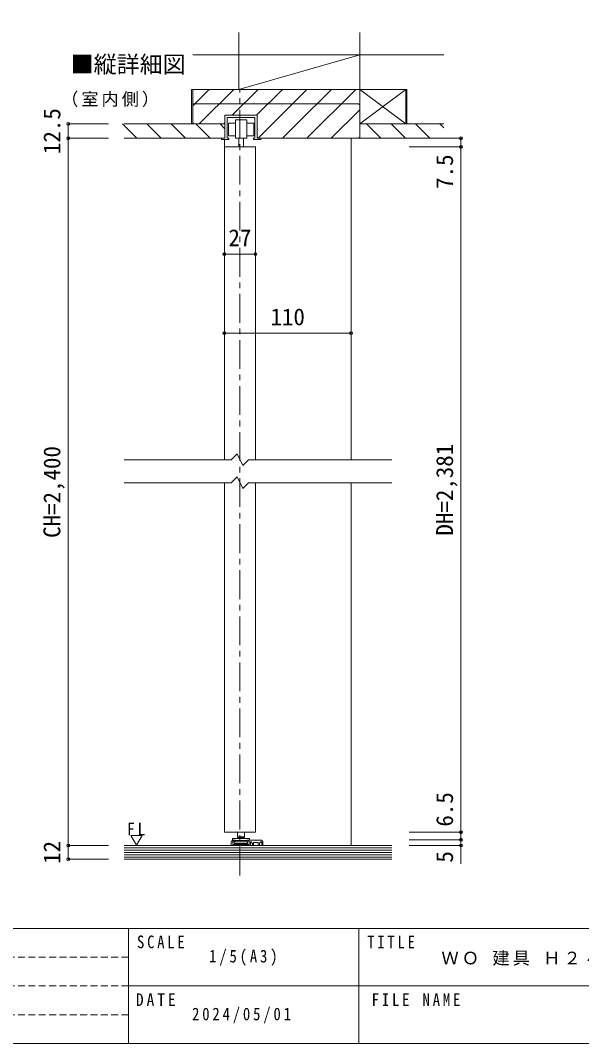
# Model space of a CAD drawing. Units: millimetres on the paper, with parts at other scales. Extents: x -489 to 198, y -138 to 282.
# Drawn here: x -1 to 96.5, y -138 to 39.7 of the extents above; entities that cross this region are included whole.
import ezdxf
from ezdxf.enums import TextEntityAlignment as Align

# ---------------------------------------------------------------- set-up
doc = ezdxf.new("R2010")
doc.units = ezdxf.units.MM
doc.header["$PDMODE"] = 32
doc.header["$PDSIZE"] = 0.5
doc.linetypes.add('CHAIN1', pattern=[8, 5, -1, 1, -1])
doc.linetypes.add('DASHED1', pattern=[1.8, 1.2, -0.6])
for name, color, linetype, lineweight in [('0-0_補助線', 7, 'Continuous', 9), ('0-1_通り芯', 4, 'CHAIN1', 9), ('0-3_仕上げ', 2, 'Continuous', 9), ('0-4_枠', 3, 'Continuous', 9), ('0-6_扉', 6, 'Continuous', 9), ('0-7_金物', 7, 'Continuous', 9), ('0-A_文字', 7, 'Continuous', 9), ('0-B_寸法', 7, 'Continuous', 9), ('0-C_ハッチ', 4, 'DASHED1', 9), ('F-0_補助線', 7, 'Continuous', 9)]:
    doc.layers.add(name, color=color, linetype=linetype, lineweight=lineweight)
doc.layers.add('F-A_文字', color=7, linetype='Continuous')
doc.styles.add('ＭＳ ゴシック', font='')
doc.styles.get('ＭＳ ゴシック').set_extended_font_data('MS Gothic')

# ---------------------------------------------------------------- blocks, each defined once
blk = doc.blocks.new('03')
at = {"layer": '0-0_補助線'}
for p, q in [((-1.466, -0.07), (-1.466, 0.07)), ((-1.366, 0.17), (0.634, 0.17)), ((-0.566, 1.281), (-0.566, 0.474)), ((-0.566, 0.474), (0.634, 0.474)), ((-0.316, 0.43), (-0.566, 0.474)), ((-0.466, 0.37), (-0.566, 0.27)), ((-0.566, 0.17), (-0.566, 0.27)), ((0.634, 0.27), (-0.566, 0.27)), ((-0.466, 0.37), (0.534, 0.37)), ((-0.316, 0.43), (0.384, 0.43)), ((-0.316, 0.43), (-0.316, 0.37)), ((0.384, 0.43), (0.634, 0.474)), ((0.384, 0.43), (0.384, 0.37)), ((0.634, 0.27), (0.534, 0.37)), ((0.634, 0.474), (0.634, 1.281)), ((0.634, 0.27), (0.634, 0.17)), ((0.634, 0.17), (1.434, 0.17)), ((1.534, 0.07), (1.534, -0.07)), ((-1.466, -0.07), (-1.292, -0.07)), ((-1.292, -0.07), (-1.002, -0.116)), ((-1.002, -0.116), (-0.976, -0.12)), ((-0.976, -0.35), (-0.976, -0.12)), ((-0.976, -0.123), (1.044, -0.123)), ((-0.976, -0.39), (1.044, -0.39)), ((-0.966, -0.69), (1.034, -0.69)), ((1.044, -0.12), (1.36, -0.07)), ((1.044, -0.12), (1.044, -0.35)), ((1.36, -0.07), (1.534, -0.07))]:
    blk.add_line(p, q, dxfattribs=at)
for points in [[(-1.126, -0.53), (-1.126, -0.39), (-1.016, -0.39)], [(-1.016, -0.39), (-0.976, -0.39), (-0.976, -0.35)], [(1.044, -0.35), (1.044, -0.39), (1.084, -0.39)], [(1.084, -0.39), (1.194, -0.39), (1.194, -0.53)]]:
    blk.add_lwpolyline(points, dxfattribs=at)
for centre, radius, start, end in [((-1.366, 0.07), 0.1, 90, 180), ((1.434, 0.07), 0.1, 0, 90), ((-0.966, -0.53), 0.16, 180, 270), ((1.034, -0.53), 0.16, 270, 0)]:
    blk.add_arc(centre, radius, start, end, dxfattribs=at)

msp = doc.modelspace()

# ---------------------------------------------------------------- linework, layer by layer
at = {"layer": '0-0_補助線'}
msp.add_line((36.117, -102.72), (36.117, -102.82), dxfattribs=at)
at = {"layer": '0-1_通り芯'}
msp.add_line((37.157, -108.794), (37.157, 27.75), dxfattribs=at)
at = {"layer": '0-3_仕上げ'}
for p, q in [((36.957, 27.75), (36.957, 37.601)), ((57.957, 21.75), (57.957, 37.601)), ((72.557, 33.75), (28.957, 33.75)), ((28.757, 27.75), (57.957, 27.75)), ((28.757, 21.75), (28.757, 27.75)), ((55.957, 27.75), (66.157, 27.75)), ((66.157, 21.75), (66.157, 27.75)), ((34.557, 21.75), (17.057, 21.75)), ((57.957, 21.75), (72.557, 21.75)), ((34.557, 19.25), (17.057, 19.25)), ((57.757, 19.25), (72.557, 19.25)), ((63.557, -103.6), (17.057, -103.6)), ((17.057, -106), (63.557, -106))]:
    msp.add_line(p, q, dxfattribs=at)
at = {"layer": '0-3_仕上げ', "color": 7}
for p, q in [((17.057, -104), (63.557, -104)), ((17.057, -104.4), (63.557, -104.4)), ((17.057, -104.8), (63.557, -104.8)), ((17.057, -105.2), (63.557, -105.2)), ((17.057, -105.6), (63.557, -105.6))]:
    msp.add_line(p, q, dxfattribs=at)
at = {"layer": '0-4_枠'}
for p, q in [((28.957, 21.95), (28.957, 27.75)), ((28.957, 25.05), (29.157, 25.25)), ((29.157, 25.25), (57.757, 25.25)), ((57.757, 25.25), (57.957, 25.05)), ((57.957, 25.05), (57.957, 19.45)), ((40.157, 23.25), (34.557, 23.25)), ((40.157, 19.45), (40.157, 23.25)), ((28.957, 21.95), (29.157, 21.75)), ((34.357, 21.75), (34.557, 21.95)), ((40.357, 19.25), (40.157, 19.45)), ((40.357, 19.25), (57.757, 19.25)), ((57.757, 19.25), (57.957, 19.45))]:
    msp.add_line(p, q, dxfattribs=at)
at = {"layer": '0-4_枠', "color": 4}
for p, q in [((34.457, 17.75), (34.457, 19.05)), ((56.457, -36.578), (56.457, 19.25)), ((56.457, -103.6), (56.457, -40.578))]:
    msp.add_line(p, q, dxfattribs=at)
at = {"layer": '0-4_枠', "color": 7}
for p, q in [((35.657, -103.06), (35.657, -103.6)), ((35.897, -102.92), (35.897, -103.32)), ((36.077, -102.86), (35.957, -102.86)), ((36.117, -102.72), (36.117, -102.82)), ((38.557, -102.72), (38.557, -102.82)), ((38.597, -102.86), (38.717, -102.86)), ((38.617, -102.66), (39.877, -102.66)), ((38.777, -102.92), (38.777, -103.32)), ((38.997, -103.015), (38.997, -103.4)), ((39.3, -103.172), (39.1, -102.972)), ((40.317, -103.06), (39.557, -103.06)), ((39.937, -102.72), (39.877, -102.66)), ((39.937, -102.72), (39.997, -102.66)), ((40.737, -102.66), (39.997, -102.66)), ((40.937, -103.6), (40.937, -103.051)), ((41.137, -103.6), (41.137, -103.06)), ((38.797, -103.6), (35.657, -103.6)), ((37.337, -103.48), (37.397, -103.42)), ((38.677, -103.42), (37.397, -103.42)), ((39.317, -103.6), (39.317, -103.215)), ((39.537, -103.6), (39.317, -103.6)), ((39.537, -103.6), (39.537, -103.08)), ((40.337, -103.6), (40.337, -103.08)), ((40.557, -103.6), (40.337, -103.6)), ((41.137, -103.6), (40.937, -103.6))]:
    msp.add_line(p, q, dxfattribs=at)
for points in [[(40.557, -103.6), (40.557, -103.19), (40.766, -102.981)], [(37.337, -103.48), (37.277, -103.42), (35.997, -103.42)]]:
    msp.add_lwpolyline(points, dxfattribs=at)
for centre, radius, start, end in [((36.057, -103.06), 0.4, 90, 180), ((35.957, -102.92), 0.06, 90, 180), ((36.057, -102.72), 0.06, 0, 90), ((36.077, -102.82), 0.04, 270, 0), ((38.617, -102.72), 0.06, 90, 180), ((38.597, -102.82), 0.04, 180, 270), ((38.717, -102.92), 0.06, 0, 90), ((39.057, -103.015), 0.06, 45, 180), ((39.557, -103.08), 0.02, 90, 180), ((40.317, -103.08), 0.02, 0, 90), ((40.737, -103.06), 0.4, 0, 90), ((40.837, -103.051), 0.1, 360, 135), ((35.997, -103.32), 0.1, 180, 270), ((38.677, -103.32), 0.1, 270, 0), ((38.797, -103.4), 0.2, 270, 0), ((39.257, -103.215), 0.06, 360, 45)]:
    msp.add_arc(centre, radius, start, end, dxfattribs=at)
at = {"layer": '0-6_扉'}
for p, q in [((34.457, -36.578), (34.457, 17.75)), ((39.857, -36.578), (39.857, 17.75)), ((34.457, -101.3), (34.457, -40.578)), ((39.857, -101.3), (39.857, -40.578)), ((34.457, -101.3), (39.857, -101.3))]:
    msp.add_line(p, q, dxfattribs=at)
at = {"layer": '0-6_扉', "color": 2}
for p, q in [((35.657, -36.578), (17.057, -36.578)), ((63.557, -36.578), (38.657, -36.578)), ((17.057, -40.578), (35.657, -40.578)), ((38.657, -40.578), (63.557, -40.578))]:
    msp.add_line(p, q, dxfattribs=at)
for points in [[(38.657, -36.578), (37.657, -37.578), (36.657, -35.578), (35.657, -36.578)], [(35.657, -40.578), (36.657, -39.578), (37.657, -41.578), (38.657, -40.578)]]:
    msp.add_lwpolyline(points, dxfattribs=at)
at = {"layer": '0-7_金物', "color": 3}
for p, q in [((34.557, 21.95), (34.557, 23.25)), ((39.857, 17.75), (34.457, 17.75)), ((37.757, 17.75), (36.957, 17.75))]:
    msp.add_line(p, q, dxfattribs=at)
at = {"layer": '0-7_金物'}
for p, q in [((34.557, 21.95), (34.557, 19.25)), ((34.957, 22.85), (39.757, 22.85)), ((34.957, 19.25), (34.957, 22.85)), ((38.357, 21.89), (39.551, 21.89)), ((39.551, 21.89), (39.551, 19.69)), ((39.757, 22.85), (39.757, 19.25)), ((36.357, 19.69), (35.151, 19.69)), ((39.551, 19.69), (38.357, 19.69)), ((33.957, 19.25), (33.957, 19.05)), ((34.557, 19.25), (33.957, 19.25)), ((35.217, 19.05), (33.957, 19.05)), ((38.357, 19.25), (36.357, 19.25)), ((36.957, 17.75), (36.957, 19.25)), ((37.757, 19.25), (37.757, 17.75)), ((39.524, 19.05), (39.524, 19.25)), ((39.757, 19.25), (39.524, 19.25)), ((39.524, 19.05), (40.757, 19.05)), ((40.157, 19.25), (40.757, 19.25)), ((40.757, 19.25), (40.757, 19.05))]:
    msp.add_line(p, q, dxfattribs=at)
at = {"layer": '0-7_金物', "color": 6}
msp.add_line((34.457, 17.75), (39.857, 17.75), dxfattribs=at)
at = {"layer": '0-7_金物'}
for points in [[(34.557, 23.25), (40.157, 23.25), (40.157, 19.25)], [(35.151, 19.69), (35.151, 21.89), (36.357, 21.89)], [(36.357, 19.25), (36.357, 22.45), (38.357, 22.45), (38.357, 19.25)], [(35.217, 19.05), (35.217, 19.25), (34.957, 19.25)]]:
    msp.add_lwpolyline(points, dxfattribs=at)
at = {"layer": '0-A_文字'}
msp.add_line((18.17, -101.837), (19.17, -103.569), dxfattribs=at)
msp.add_lwpolyline([(18.17, -101.837), (20.17, -101.837), (19.17, -103.569)], dxfattribs=at)
at = {"layer": '0-B_寸法'}
for p, q in [((36.957, 33.75), (36.957, 27.75)), ((36.957, 27.75), (57.957, 33.75)), ((57.957, 21.75), (65.957, 27.75)), ((57.957, 27.75), (65.957, 21.75)), ((65.957, 21.75), (65.957, 27.75))]:
    msp.add_line(p, q, dxfattribs=at)
at = {"layer": '0-B_寸法', "color": 4}
for p, q in [((7.331, 19.25), (7.331, 21.75)), ((7.331, 21.75), (14.331, 21.75)), ((7.331, -103.6), (7.331, 19.25)), ((7.331, 19.25), (14.331, 19.25)), ((75.557, 19.25), (66.557, 19.25)), ((75.557, 19.25), (75.557, 17.75)), ((75.557, 17.75), (66.557, 17.75)), ((75.557, 17.75), (75.557, -101.3)), ((34.457, -0.871), (39.857, -0.871)), ((56.457, -14.613), (34.457, -14.613)), ((75.557, -101.3), (66.557, -101.3)), ((75.557, -101.3), (66.557, -101.3)), ((75.557, -102.6), (66.557, -102.6)), ((75.557, -102.6), (75.557, -101.3)), ((75.557, -102.6), (75.557, -102.6)), ((75.557, -102.6), (75.557, -106.758)), ((7.331, -106), (7.331, -103.6)), ((7.331, -103.6), (14.331, -103.6)), ((75.557, -103.6), (66.557, -103.6)), ((7.331, -106), (14.331, -106))]:
    msp.add_line(p, q, dxfattribs=at)
at = {"layer": '0-B_寸法'}
for p in [(7.331, 21.75), (7.331, 19.25), (75.557, 19.25), (75.557, 17.75), (34.457, -0.871), (39.857, -0.871), (34.457, -14.613), (56.457, -14.613), (75.557, -101.3), (75.557, -102.6), (75.557, -102.6), (7.331, -103.6), (75.557, -103.6), (7.331, -106)]:
    msp.add_point(p, dxfattribs=at)
at = {"layer": '0-C_ハッチ', "linetype": 'Continuous'}
for p, q in [((31.827, 27.75), (28.957, 24.88)), ((36.07, 27.75), (30.07, 21.75)), ((40.312, 27.75), (35.812, 23.25)), ((44.555, 27.75), (40.055, 23.25)), ((53.04, 27.75), (47.04, 21.75)), ((57.283, 27.75), (48.783, 19.25)), ((57.957, 24.182), (53.026, 19.25)), ((19.235, 19.25), (16.735, 21.75)), ((23.477, 19.25), (20.977, 21.75)), ((27.72, 19.25), (25.22, 21.75)), ((31.963, 19.25), (29.463, 21.75)), ((34.557, 20.898), (33.705, 21.75)), ((47.04, 21.75), (44.54, 19.25)), ((61.661, 19.25), (59.161, 21.75)), ((65.904, 19.25), (63.404, 21.75)), ((70.147, 19.25), (67.647, 21.75)), ((72.557, 21.082), (71.889, 21.75))]:
    msp.add_line(p, q, dxfattribs=at)
msp.add_lwpolyline([(48.798, 27.75), (42.798, 21.75), (40.298, 19.25)], dxfattribs=at)
at = {"layer": 'F-0_補助線', "color": 3, "lineweight": 18}
msp.add_line((-197.2, -118), (197.8, -118), dxfattribs=at)
at = {"layer": 'F-0_補助線', "color": 2, "linetype": 'DASHED1', "lineweight": 18}
for p, q in [((17.8, -123), (-57.2, -123)), ((17.8, -128), (-57.2, -128)), ((17.8, -133), (-57.2, -133))]:
    msp.add_line(p, q, dxfattribs=at)
at = {"layer": 'F-0_補助線', "color": 3, "lineweight": 18}
msp.add_lwpolyline([(-197.2, 137), (197.8, 137), (197.8, -138), (-197.2, -138)], close=True, dxfattribs=at)
at = {"layer": 'F-0_補助線', "color": 2, "lineweight": 18}
for points in [[(17.8, -118), (57.8, -118), (57.8, -128), (17.8, -128)], [(57.8, -118), (177.8, -118), (177.8, -128), (57.8, -128)], [(17.8, -128), (57.8, -128), (57.8, -138), (17.8, -138)]]:
    msp.add_lwpolyline(points, close=True, dxfattribs=at)

# ---------------------------------------------------------------- block references
at = {"layer": '0-0_補助線', "xscale": -1}
msp.add_blockref('03', (37.371, -102.581), dxfattribs=at)

# ---------------------------------------------------------------- texts
at = {"layer": '0-A_文字', "style": 'ＭＳ ゴシック'}
msp.add_text('■縦詳細図', height=2.933, dxfattribs=at).set_placement((7.731, 29.75), align=Align.BOTTOM_LEFT)
at = {"layer": '0-A_文字', "char_height": 2.199, "attachment_point": 7, "style": 'ＭＳ ゴシック'}
for s, insert in [('\\T1.17;（室内側）', (6.081, 24.669)), ('\\T1.36;\\W0.9;FL', (17.545, -101.837))]:
    msp.add_mtext(s, dxfattribs=dict(at, insert=insert))
at = {"layer": '0-B_寸法', "style": 'ＭＳ ゴシック'}
for s, p in [('12.5', (6.831, 16.5)), ('7.5', (75.057, 10.457)), ('CH=2,400', (6.831, -50.175)), ('DH=2,381', (75.057, -49.775)), ('6.5', (75.057, -100.324)), ('12', (6.831, -106.8)), ('5', (75.057, -106.572))]:
    msp.add_text(s, height=2.933, rotation=90, dxfattribs=at).set_placement(p, align=Align.BOTTOM_LEFT)
for s, p in [('27', (35.157, -0.371)), ('110', (42.457, -14.113))]:
    msp.add_text(s, height=2.933, dxfattribs=at).set_placement(p, align=Align.BOTTOM_LEFT)
at = {"layer": 'F-A_文字', "char_height": 2.199, "attachment_point": 7, "style": 'ＭＳ ゴシック'}
for s, insert in [('\\T1.38;\\W0.85;SCALE', (19.269, -121.478)), ('\\T1.38;\\W0.85;TITLE', (59.269, -121.478)), ('\\T1.39;\\W0.85;1/5(A3)', (31.812, -124.5)), ('\\T1.18;ＷＯ\\~建具\\~Ｈ２４フラットクローゼット\\~下地枠\\~間口３尺', (72.162, -124.5)), ('\\T1.38;\\W0.9;DATE', (19.075, -131.478)), ('\\T1.39;\\W0.85;FILE\\~NAME', (60.044, -131.478)), ('\\T1.39;\\W0.85;2024/05/01', (28.839, -134.5))]:
    msp.add_mtext(s, dxfattribs=dict(at, insert=insert))

doc.saveas('drawing.dxf')
